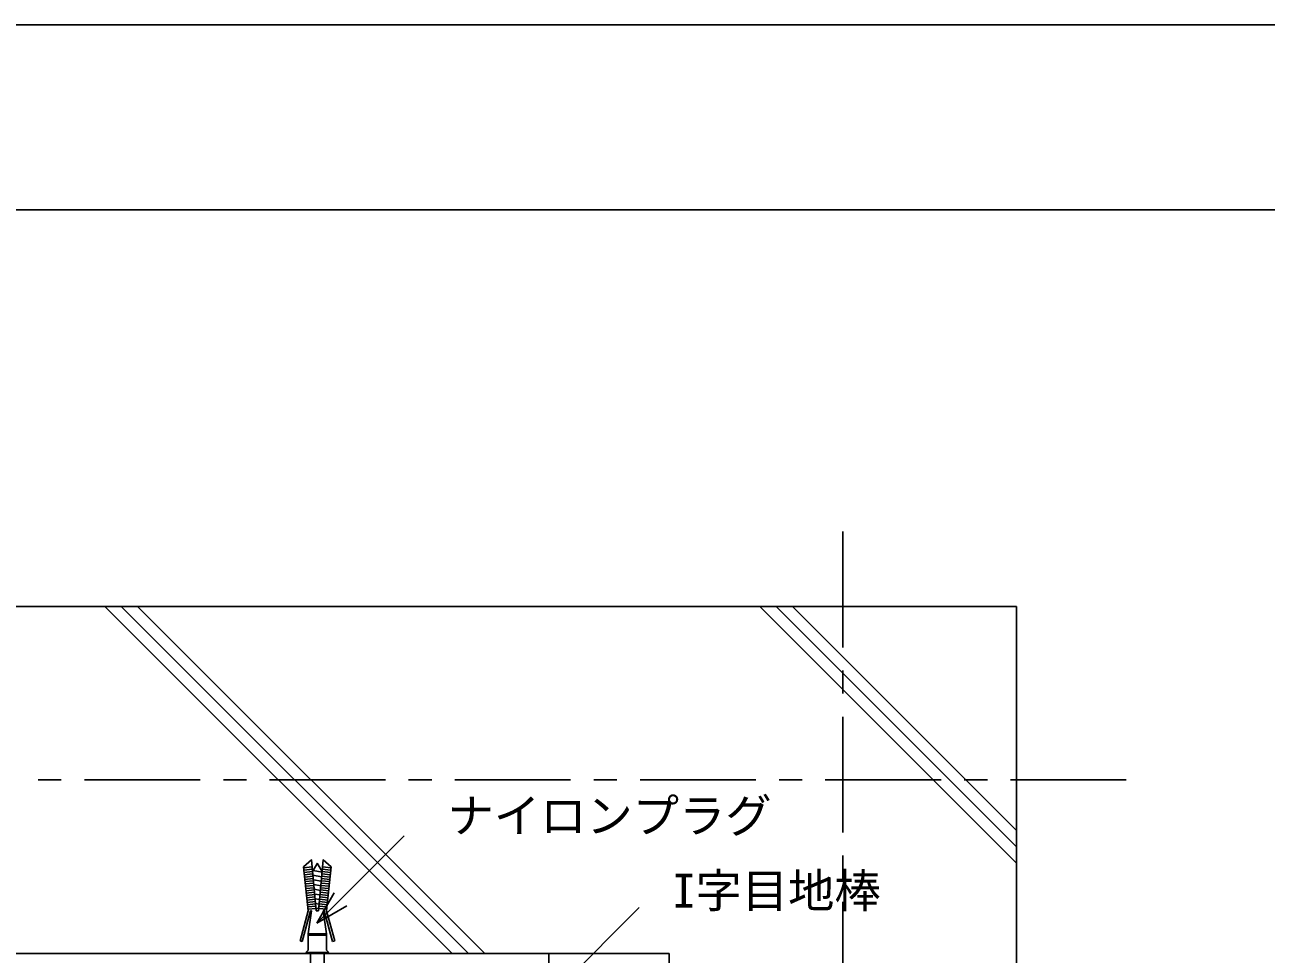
# Model space of a CAD drawing. Units: millimetres, scale not verified. Extents: x -1989 to 2011, y -1447 to 1353.
# Drawn here: x -1635 to -1099, y 101 to 503 of the extents above; entities that cross this region are included whole.
import ezdxf
from ezdxf.enums import TextEntityAlignment as Align

# ---------------------------------------------------------------- set-up
doc = ezdxf.new("R2010")
doc.units = ezdxf.units.MM
doc.header["$LTSCALE"] = 10
doc.linetypes.add('CHAIN1', pattern=[8, 5, -1, 1, -1])
doc.layers.add('0-0', color=7, linetype='Continuous')
doc.layers.add('5-0', color=7, linetype='Continuous')
doc.styles.add('ＭＳ ゴシック', font='')
doc.styles.get('ＭＳ ゴシック').set_extended_font_data('MS Gothic')

msp = doc.modelspace()

# ---------------------------------------------------------------- linework, layer by layer
at = {"layer": '0-0'}
for p, q in [((-1988.79, 502.63), (2011.21, 502.63)), ((-1988.79, 422.63), (2011.21, 422.63))]:
    msp.add_line(p, q, dxfattribs=at)
at = {"layer": '5-0', "linetype": 'CHAIN1'}
for p, q in [((-1281.55, 283.67), (-1281.55, -262.94)), ((-1159.16, 176.36), (-1757.5, 176.36))]:
    msp.add_line(p, q, dxfattribs=at)
at = {"layer": '5-0'}
for p, q in [((-1206.55, 251.36), (-1706.55, 251.36)), ((-1450.34, 101.36), (-1600.34, 251.36)), ((-1443.27, 101.36), (-1593.27, 251.36)), ((-1436.2, 101.36), (-1586.2, 251.36)), ((-1206.55, 140.42), (-1317.5, 251.36)), ((-1206.55, 147.49), (-1310.42, 251.36)), ((-1206.55, 154.56), (-1303.35, 251.36)), ((-1206.55, 251.36), (-1206.55, -247.7)), ((-1508.81, 114.55), (-1471.12, 152.25)), ((-1508.55, 140.36), (-1510.6, 136.83)), ((-1508.58, 140.4), (-1506.51, 136.83)), ((-1512.55, 119.86), (-1514.55, 138.86)), ((-1510.77, 138.78), (-1514.5, 138.39)), ((-1510.68, 137.79), (-1514.4, 137.4)), ((-1510.59, 136.79), (-1514.29, 136.4)), ((-1510.5, 135.8), (-1514.19, 135.41)), ((-1510.41, 134.8), (-1514.09, 134.41)), ((-1506.72, 134.57), (-1510.45, 135.23)), ((-1506.54, 136.54), (-1510.37, 137.21)), ((-1506.7, 134.8), (-1503.02, 134.41)), ((-1506.6, 135.8), (-1502.92, 135.41)), ((-1506.51, 136.79), (-1502.81, 136.4)), ((-1506.42, 137.79), (-1502.71, 137.4)), ((-1506.33, 138.78), (-1502.6, 138.39)), ((-1504.55, 119.86), (-1502.55, 138.86)), ((-1510.32, 133.81), (-1513.98, 133.42)), ((-1510.23, 132.81), (-1513.88, 132.43)), ((-1510.14, 131.81), (-1513.77, 131.43)), ((-1510.05, 130.82), (-1513.67, 130.44)), ((-1509.96, 129.82), (-1513.56, 129.44)), ((-1509.87, 128.83), (-1513.46, 128.45)), ((-1506.9, 132.6), (-1510.27, 133.19)), ((-1507.07, 130.63), (-1510.08, 131.16)), ((-1507.25, 128.66), (-1509.9, 129.13)), ((-1507.24, 128.83), (-1503.65, 128.45)), ((-1507.15, 129.82), (-1503.55, 129.44)), ((-1507.06, 130.82), (-1503.44, 130.44)), ((-1506.97, 131.81), (-1503.34, 131.43)), ((-1506.88, 132.81), (-1503.23, 132.43)), ((-1506.79, 133.81), (-1503.13, 133.42)), ((-1509.78, 127.83), (-1513.35, 127.45)), ((-1509.69, 126.83), (-1513.25, 126.46)), ((-1509.6, 125.84), (-1513.14, 125.46)), ((-1509.51, 124.84), (-1513.04, 124.47)), ((-1509.42, 123.85), (-1512.93, 123.48)), ((-1507.43, 126.69), (-1509.71, 127.1)), ((-1507.61, 124.73), (-1509.53, 125.06)), ((-1508.81, 114.55), (-1501.31, 127.55)), ((-1507.69, 123.85), (-1504.17, 123.48)), ((-1507.6, 124.84), (-1504.07, 124.47)), ((-1507.51, 125.84), (-1503.96, 125.46)), ((-1507.42, 126.83), (-1503.86, 126.46)), ((-1507.33, 127.83), (-1503.75, 127.45)), ((-1512.55, 119.86), (-1516.05, 106.86)), ((-1511.52, 119.86), (-1515.09, 106.6)), ((-1509.32, 122.85), (-1512.83, 122.48)), ((-1509.23, 121.85), (-1512.71, 121.49)), ((-1509.14, 120.86), (-1512.62, 120.49)), ((-1512.55, 109.86), (-1511.05, 119.86)), ((-1511.55, 116.53), (-1511.55, 119.73)), ((-1511.52, 119.86), (-1511.05, 119.86)), ((-1507.79, 122.76), (-1509.34, 123.03)), ((-1507.97, 120.79), (-1509.16, 121)), ((-1509.05, 119.86), (-1508.05, 119.86)), ((-1508.81, 114.55), (-1495.82, 122.06)), ((-1507.96, 120.86), (-1504.49, 120.49)), ((-1507.87, 121.85), (-1504.4, 121.49)), ((-1507.78, 122.85), (-1504.28, 122.48)), ((-1506.05, 119.86), (-1505.59, 119.86)), ((-1506.05, 119.86), (-1504.55, 109.86)), ((-1505.59, 119.86), (-1502.02, 106.6)), ((-1505.55, 116.53), (-1505.55, 119.73)), ((-1504.55, 119.86), (-1501.05, 106.86)), ((-1402.96, 87.85), (-1369.53, 121.28)), ((-1512.55, 109.36), (-1504.55, 109.36)), ((-1504.55, 102.86), (-1504.55, 109.86)), ((-1516.05, 106.86), (-1515.09, 106.6)), ((-1513.55, 101.86), (-1512.55, 102.86)), ((-1504.55, 102.86), (-1503.55, 101.86)), ((-1502.02, 106.6), (-1501.05, 106.86)), ((-1356.55, 101.36), (-1706.55, 101.36)), ((-1513.55, 101.86), (-1503.55, 101.86)), ((-1511.55, 63.36), (-1511.55, 101.86)), ((-1505.55, 101.36), (-1508.39, 101.86)), ((-1505.55, 63.36), (-1505.55, 101.86)), ((-1408.55, 101.36), (-1408.55, 58.86)), ((-1356.55, 101.36), (-1356.55, -247.7))]:
    msp.add_line(p, q, dxfattribs=at)
for points in [[(-1509.05, 119.86), (-1511.05, 141.86), (-1514.55, 138.86)], [(-1508.05, 119.86), (-1506.05, 141.86), (-1502.55, 138.86)], [(-1512.55, 102.86), (-1512.55, 109.86), (-1504.55, 109.86)]]:
    msp.add_lwpolyline(points, dxfattribs=at)

# ---------------------------------------------------------------- texts
at = {"layer": '5-0', "color": 4, "style": 'ＭＳ ゴシック'}
for s, p in [('ナイロンプラグ', (-1452.33, 149.22)), ('I字目地棒', (-1355.21, 116.81))]:
    msp.add_text(s, height=14.66, dxfattribs=at).set_placement(p, align=Align.BOTTOM_LEFT)

doc.saveas('drawing.dxf')
